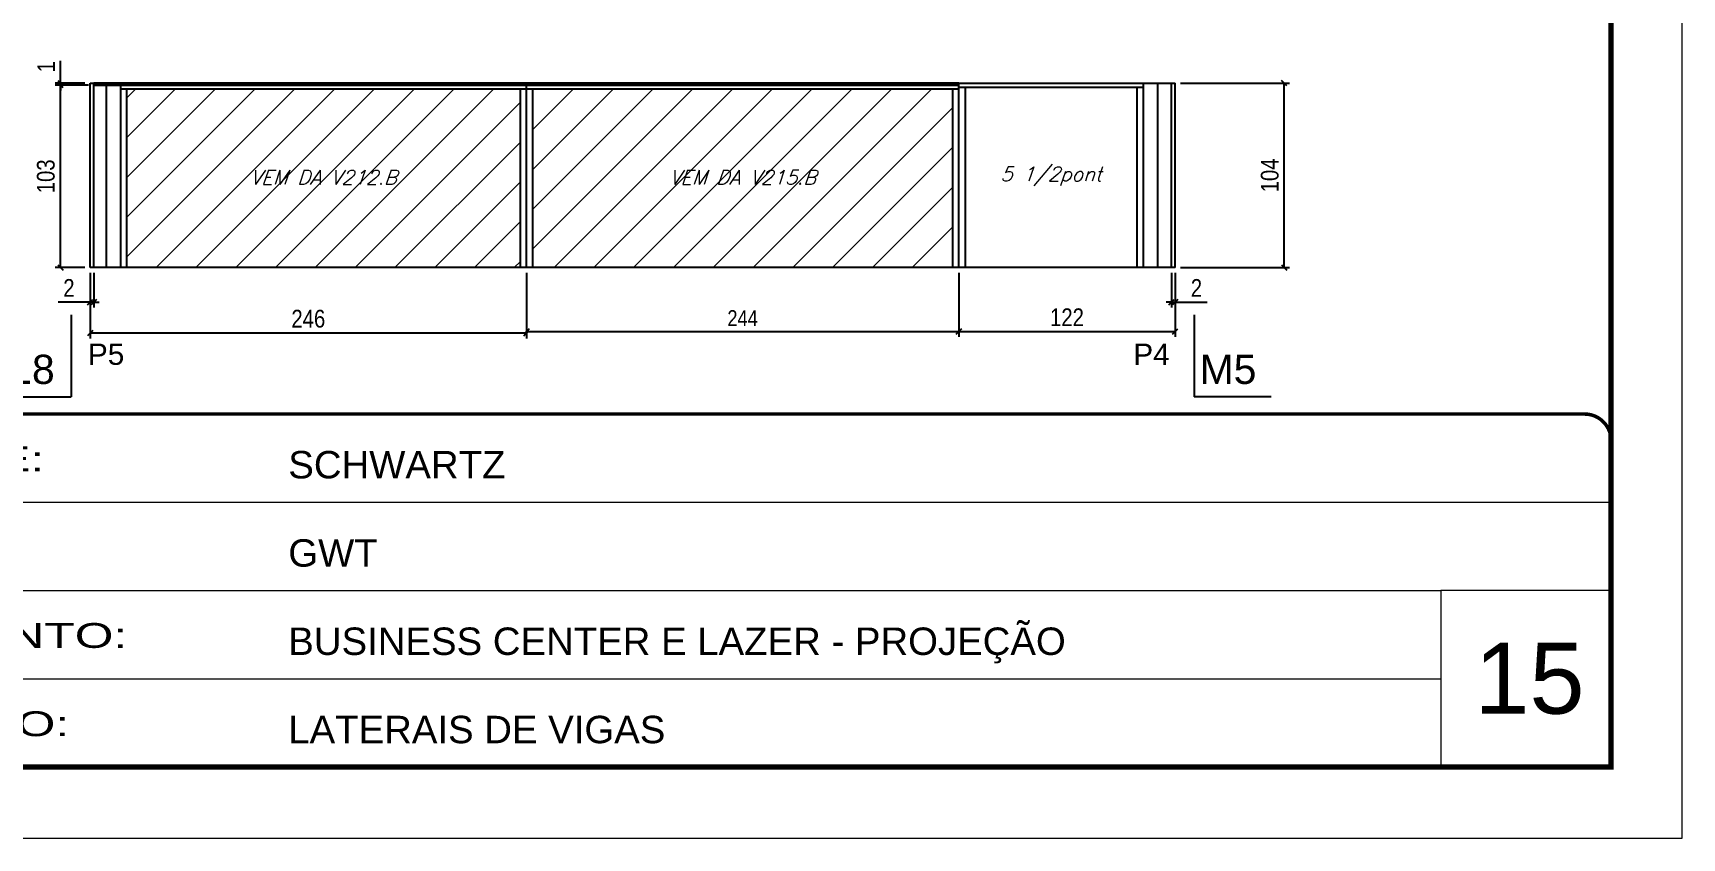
# Model space of a CAD drawing. Extents: x 13154 to 22413, y 1253 to 30260.
# Drawn here: x 16893 to 17823, y 25373 to 25828 of the extents above; entities that cross this region are included whole.
import ezdxf

# ---------------------------------------------------------------- set-up
doc = ezdxf.new("R2010")
doc.units = 0
doc.linetypes.add('CONTINUO', pattern=[0])
doc.linetypes.add('DASHED', pattern=[0.75, 0.5, -0.25])
for name, color, linetype in [('5', 5, 'Continuous'), ('COTA', 241, 'Continuous'), ('NOMENCLATURA', 7, 'Continuous'), ('Painéis', 200, 'Continuous'), ('SARR_2.2x7', 40, 'Continuous'), ('SARR_3.5x7', 81, 'Continuous'), ('texto', 7, 'Continuous')]:
    doc.layers.add(name, color=color, linetype=linetype)
for name, color, linetype, lineweight in [('CARIMBO', 255, 'Continuous', 9), ('Folhas', 255, 'Continuous', 9), ('Hachura', 251, 'Continuous', 9), ('SARRAFO DE PRESSAO', 251, 'DASHED', 9)]:
    doc.layers.add(name, color=color, linetype=linetype, lineweight=lineweight)
doc.styles.add('ARIAL', font='arial.ttf')
doc.styles.add('COTA TECNICA', font='techl___.ttf', dxfattribs={"height": 10})
doc.styles.add('COTA TECNICA-50', font='techl___.ttf', dxfattribs={"height": 9})
doc.styles.add('Romans', font='romans.shx')
doc.styles.get("Standard").update_dxf_attribs({"font": 'arial.ttf'})
doc.styles.add('Tecnologia', font='')
doc.styles.get('Tecnologia').set_extended_font_data('Forgotten Futurist')
doc.dimstyles.new('COTA PAINEL-50', dxfattribs={"dimtxt": 9, "dimasz": 3, "dimexe": 3, "dimexo": 3, "dimgap": 3, "dimtad": 1, "dimdec": 1, "dimzin": 12, "dimdsep": 46, "dimtxsty": 'COTA TECNICA-50', "dimblk1": 'OBLIQUE', "dimblk2": 'OBLIQUE', "dimsah": 1, "dimcen": 0.9, "dimclrd": 4, "dimclre": 4, "dimclrt": 240, "dimadec": 1, "dimazin": 3, "dimtfac": 1, "dimtdec": 1, "dimtmove": 0, "dimatfit": 3, "dimfxl": 1, "dimtolj": 1, "dimtzin": 12, "dimarcsym": 0})
doc.dimstyles.new('PAINEL', dxfattribs={"dimtxt": 10, "dimasz": 3, "dimexe": 3, "dimexo": 3, "dimgap": 3, "dimtad": 1, "dimdec": 1, "dimzin": 12, "dimdsep": 46, "dimtxsty": 'COTA TECNICA', "dimblk1": 'OBLIQUE', "dimblk2": 'OBLIQUE', "dimsah": 1, "dimcen": 0.9, "dimclrd": 4, "dimclre": 4, "dimclrt": 240, "dimadec": 1, "dimazin": 3, "dimtfac": 1, "dimtdec": 1, "dimtmove": 0, "dimatfit": 3, "dimfxl": 1, "dimtolj": 1, "dimtzin": 12, "dimarcsym": 0})

# ---------------------------------------------------------------- blocks, each defined once
blk = doc.blocks.new('9999999999')
at = {"color": 30, "linetype": 'CONTINUO'}
for p, q in [((98564.56, 34379.64), (99583.98, 34379.64)), ((98564.56, 34329.83), (99487.98, 34329.83)), ((99583.98, 34329.83), (99487.98, 34329.83)), ((99487.98, 34329.83), (99487.98, 34230.21)), ((98564.56, 34280.02), (99487.98, 34280.02))]:
    blk.add_line(p, q, dxfattribs=at)
at = {"color": 30, "linetype": 'CONTINUO', "const_width": 2}
blk.add_lwpolyline([(99583.98, 34230.21), (99583.98, 34414.45, 0.414214), (99568.98, 34429.45), (98228.98, 34429.45, 0.414214), (98213.98, 34414.45), (98213.98, 34245.21, 0.414214), (98228.98, 34230.21), (99583.98, 34230.21)], format="xyb", dxfattribs=at)
at = {"layer": 'Folhas'}
blk.add_lwpolyline([(98138.98, 34190.21), (99623.98, 34190.21), (99623.98, 35240.21), (98138.98, 35240.21)], close=True, dxfattribs=at)
at = {"layer": 'Folhas', "color": 30, "const_width": 3}
blk.add_lwpolyline([(98213.98, 34230.21), (99583.98, 34230.21), (99583.98, 35200.21), (98213.98, 35200.21)], close=True, dxfattribs=at)
at = {"color": 7, "linetype": 'Continuous', "ltscale": 5, "style": 'ARIAL'}
for s, height, p in [('SCHWARTZ', 15.483, (98837.68, 34393.13)), ('GWT', 15.483, (98837.68, 34343.32)), ('BUSINESS CENTER E LAZER - PROJEÇÃO', 15.4829, (98837.68, 34293.51)), ('LATERAIS DE VIGAS', 15.4829, (98837.68, 34243.7))]:
    blk.add_text(s, height=height, dxfattribs=at).set_placement(p)
at = {"layer": 'Folhas', "color": 7, "style": 'Tecnologia', "width": 1.5}
for s, p in [('CLIENTE:', (98573.65, 34397.17)), ('PAVIMENTO:', (98573.65, 34297.5)), ('PROJETO:', (98573.65, 34247.69))]:
    blk.add_text(s, height=14, dxfattribs=at).set_placement(p)
blk = doc.blocks.new('_Oblique')
at = {"color": 0, "linetype": 'ByBlock', "lineweight": -2}
blk.add_line((-0.5, -0.5), (0.5, 0.5), dxfattribs=at)
blk = doc.blocks.new('*D199')
at = {"layer": 'COTA', "color": 4, "linetype": 'ByBlock', "lineweight": -2, "transparency": 16777216}
for p, q in [((17170.89, 25692.32), (17170.89, 25656.24)), ((17414.89, 25692.32), (17414.89, 25656.24)), ((17170.89, 25659.24), (17414.89, 25659.24))]:
    blk.add_line(p, q, dxfattribs=at)
at = {"layer": 'Defpoints', "color": 0, "linetype": 'ByBlock', "transparency": 16777216}
for p in [(17170.89, 25695.32), (17414.89, 25695.32), (17414.89, 25659.24)]:
    blk.add_point(p, dxfattribs=at)
at = {"layer": 'COTA', "color": 4, "linetype": 'ByBlock', "lineweight": -2, "transparency": 16777216, "xscale": 3, "yscale": 3, "zscale": 3, "rotation": 180}
blk.add_blockref('_Oblique', (17170.89, 25659.24), dxfattribs=at)
at = {"layer": 'COTA', "color": 4, "linetype": 'ByBlock', "lineweight": -2, "transparency": 16777216, "xscale": 3, "yscale": 3, "zscale": 3}
blk.add_blockref('_Oblique', (17414.89, 25659.24), dxfattribs=at)
at = {"layer": 'COTA', "color": 240, "linetype": 'ByBlock', "transparency": 16777216, "insert": (17292.89, 25666.8), "char_height": 9, "attachment_point": 5, "style": 'COTA TECNICA-50'}
blk.add_mtext('\\A1;244', dxfattribs=at)
blk = doc.blocks.new('*D1197')
at = {"layer": 'COTA', "color": 4, "linetype": 'ByBlock', "lineweight": -2, "transparency": 16777216}
for p, q in [((16924.89, 25692.32), (16924.89, 25655.34)), ((17170.89, 25692.32), (17170.89, 25655.34)), ((17170.89, 25658.34), (16924.89, 25658.34))]:
    blk.add_line(p, q, dxfattribs=at)
at = {"layer": 'Defpoints', "color": 0, "linetype": 'ByBlock', "transparency": 16777216}
for p in [(16924.89, 25695.32), (17170.89, 25695.32), (16924.89, 25658.34)]:
    blk.add_point(p, dxfattribs=at)
at = {"layer": 'COTA', "color": 4, "linetype": 'ByBlock', "lineweight": -2, "transparency": 16777216, "xscale": 3, "yscale": 3, "zscale": 3, "rotation": 180}
blk.add_blockref('_Oblique', (16924.89, 25658.34), dxfattribs=at)
at = {"layer": 'COTA', "color": 4, "linetype": 'ByBlock', "lineweight": -2, "transparency": 16777216, "xscale": 3, "yscale": 3, "zscale": 3}
blk.add_blockref('_Oblique', (17170.89, 25658.34), dxfattribs=at)
at = {"layer": 'COTA', "color": 240, "linetype": 'ByBlock', "transparency": 16777216, "insert": (17047.89, 25666.44), "char_height": 10, "attachment_point": 5, "style": 'COTA TECNICA'}
blk.add_mtext('\\A1;246', dxfattribs=at)
blk = doc.blocks.new('*D1198')
at = {"layer": 'COTA', "color": 4, "linetype": 'ByBlock', "lineweight": -2, "transparency": 16777216}
for p, q in [((17414.89, 25692.32), (17414.89, 25656.24)), ((17536.89, 25692.32), (17536.89, 25656.24)), ((17414.89, 25659.24), (17536.89, 25659.24))]:
    blk.add_line(p, q, dxfattribs=at)
at = {"layer": 'Defpoints', "color": 0, "linetype": 'ByBlock', "transparency": 16777216}
for p in [(17414.89, 25695.32), (17536.89, 25695.32), (17536.89, 25659.24)]:
    blk.add_point(p, dxfattribs=at)
at = {"layer": 'COTA', "color": 4, "linetype": 'ByBlock', "lineweight": -2, "transparency": 16777216, "xscale": 3, "yscale": 3, "zscale": 3, "rotation": 180}
blk.add_blockref('_Oblique', (17414.89, 25659.24), dxfattribs=at)
at = {"layer": 'COTA', "color": 4, "linetype": 'ByBlock', "lineweight": -2, "transparency": 16777216, "xscale": 3, "yscale": 3, "zscale": 3}
blk.add_blockref('_Oblique', (17536.89, 25659.24), dxfattribs=at)
at = {"layer": 'COTA', "color": 240, "linetype": 'ByBlock', "transparency": 16777216, "insert": (17475.89, 25667.29), "char_height": 10, "attachment_point": 5, "style": 'COTA TECNICA'}
blk.add_mtext('\\A1;122', dxfattribs=at)
blk = doc.blocks.new('*D1199')
at = {"layer": 'COTA', "color": 4, "linetype": 'ByBlock', "lineweight": -2, "transparency": 16777216}
for p, q in [((17539.89, 25799.32), (17601.44, 25799.32)), ((17598.44, 25695.32), (17598.44, 25799.32)), ((17539.89, 25695.32), (17601.44, 25695.32))]:
    blk.add_line(p, q, dxfattribs=at)
at = {"layer": 'Defpoints', "color": 0, "linetype": 'ByBlock', "transparency": 16777216}
for p in [(17536.89, 25799.32), (17598.44, 25799.32), (17536.89, 25695.32)]:
    blk.add_point(p, dxfattribs=at)
at = {"layer": 'COTA', "color": 4, "linetype": 'ByBlock', "lineweight": -2, "transparency": 16777216, "xscale": 3, "yscale": 3, "zscale": 3}
for p, rotation in [((17598.44, 25799.32), 90), ((17598.44, 25695.32), 270)]:
    blk.add_blockref('_Oblique', p, dxfattribs=dict(at, rotation=rotation))
at = {"layer": 'COTA', "color": 240, "linetype": 'ByBlock', "transparency": 16777216, "insert": (17590.34, 25747.32), "char_height": 10, "attachment_point": 5, "rotation": 90, "style": 'COTA TECNICA'}
blk.add_mtext('\\A1;104', dxfattribs=at)
blk = doc.blocks.new('*D1200')
at = {"layer": 'COTA', "color": 4, "linetype": 'ByBlock', "lineweight": -2, "transparency": 16777216}
for p, q in [((16924.89, 25692.32), (16924.89, 25672.84)), ((16926.89, 25692.32), (16926.89, 25672.84)), ((16924.89, 25675.84), (16906.77, 25675.84)), ((16926.89, 25675.84), (16924.89, 25675.84)), ((16926.89, 25675.84), (16929.89, 25675.84))]:
    blk.add_line(p, q, dxfattribs=at)
at = {"layer": 'Defpoints', "color": 0, "linetype": 'ByBlock', "transparency": 16777216}
for p in [(16924.89, 25695.32), (16926.89, 25695.32), (16924.89, 25675.84)]:
    blk.add_point(p, dxfattribs=at)
at = {"layer": 'COTA', "color": 4, "linetype": 'ByBlock', "lineweight": -2, "transparency": 16777216, "xscale": 3, "yscale": 3, "zscale": 3}
blk.add_blockref('_Oblique', (16924.89, 25675.84), dxfattribs=at)
at = {"layer": 'COTA', "color": 4, "linetype": 'ByBlock', "lineweight": -2, "transparency": 16777216, "xscale": 3, "yscale": 3, "zscale": 3, "rotation": 180}
blk.add_blockref('_Oblique', (16926.89, 25675.84), dxfattribs=at)
at = {"layer": 'COTA', "color": 240, "linetype": 'ByBlock', "transparency": 16777216, "insert": (16912.83, 25683.84), "char_height": 10, "attachment_point": 5, "style": 'COTA TECNICA'}
blk.add_mtext('\\A1;2', dxfattribs=at)
blk = doc.blocks.new('*D200')
at = {"layer": 'COTA', "color": 4, "linetype": 'ByBlock', "lineweight": -2, "transparency": 16777216}
for p, q in [((17534.89, 25692.32), (17534.89, 25672.84)), ((17536.89, 25692.32), (17536.89, 25672.84)), ((17534.89, 25675.84), (17531.89, 25675.84)), ((17534.89, 25675.84), (17536.89, 25675.84)), ((17536.89, 25675.84), (17555, 25675.84))]:
    blk.add_line(p, q, dxfattribs=at)
at = {"layer": 'Defpoints', "color": 0, "linetype": 'ByBlock', "transparency": 16777216}
for p in [(17534.89, 25695.32), (17536.89, 25695.32), (17536.89, 25675.84)]:
    blk.add_point(p, dxfattribs=at)
at = {"layer": 'COTA', "color": 4, "linetype": 'ByBlock', "lineweight": -2, "transparency": 16777216, "xscale": 3, "yscale": 3, "zscale": 3}
blk.add_blockref('_Oblique', (17534.89, 25675.84), dxfattribs=at)
at = {"layer": 'COTA', "color": 4, "linetype": 'ByBlock', "lineweight": -2, "transparency": 16777216, "xscale": 3, "yscale": 3, "zscale": 3, "rotation": 180}
blk.add_blockref('_Oblique', (17536.89, 25675.84), dxfattribs=at)
at = {"layer": 'COTA', "color": 240, "linetype": 'ByBlock', "transparency": 16777216, "insert": (17548.94, 25683.84), "char_height": 10, "attachment_point": 5, "style": 'COTA TECNICA'}
blk.add_mtext('\\A1;2', dxfattribs=at)
blk = doc.blocks.new('*D3228')
at = {"layer": 'COTA', "color": 4, "lineweight": -2, "transparency": 16777216}
for p, q in [((16923.89, 25798.32), (16905.05, 25798.32)), ((16908.05, 25695.32), (16908.05, 25798.32)), ((16921.89, 25695.32), (16905.05, 25695.32))]:
    blk.add_line(p, q, dxfattribs=at)
at = {"layer": 'Defpoints', "color": 0, "transparency": 16777216}
for p in [(16908.05, 25798.32), (16926.89, 25798.32), (16924.89, 25695.32)]:
    blk.add_point(p, dxfattribs=at)
at = {"layer": 'COTA', "color": 4, "lineweight": -2, "transparency": 16777216, "xscale": 3, "yscale": 3, "zscale": 3}
for p, rotation in [((16908.05, 25798.32), 90), ((16908.05, 25695.32), 270)]:
    blk.add_blockref('_Oblique', p, dxfattribs=dict(at, rotation=rotation))
at = {"layer": 'COTA', "color": 240, "transparency": 16777216, "insert": (16899.83, 25746.82), "char_height": 10, "attachment_point": 5, "rotation": 90, "style": 'COTA TECNICA'}
blk.add_mtext('\\A1;103', dxfattribs=at)
blk = doc.blocks.new('*D3229')
at = {"layer": 'COTA', "color": 4, "lineweight": -2, "transparency": 16777216}
for p, q in [((16908.05, 25799.32), (16908.05, 25811.91)), ((16921.89, 25799.32), (16905.05, 25799.32)), ((16923.89, 25798.32), (16905.05, 25798.32)), ((16908.05, 25798.32), (16908.05, 25799.32)), ((16908.05, 25798.32), (16908.05, 25795.32))]:
    blk.add_line(p, q, dxfattribs=at)
at = {"layer": 'Defpoints', "color": 0, "transparency": 16777216}
for p in [(16908.05, 25799.32), (16924.89, 25799.32), (16926.89, 25798.32)]:
    blk.add_point(p, dxfattribs=at)
at = {"layer": 'COTA', "color": 4, "lineweight": -2, "transparency": 16777216, "xscale": 3, "yscale": 3, "zscale": 3}
for p, rotation in [((16908.05, 25799.32), 270), ((16908.05, 25798.32), 90)]:
    blk.add_blockref('_Oblique', p, dxfattribs=dict(at, rotation=rotation))
at = {"layer": 'COTA', "color": 240, "transparency": 16777216, "insert": (16899.99, 25808.62), "char_height": 10, "attachment_point": 5, "rotation": 90, "style": 'COTA TECNICA'}
blk.add_mtext('\\A1;1', dxfattribs=at)

msp = doc.modelspace()

# ---------------------------------------------------------------- hatches: boundary and pattern name
at = {"layer": 'Hachura', "linetype": 'ByBlock'}
h = msp.add_hatch(dxfattribs=at)
h.set_pattern_fill('ANSI31', color=256, scale=5)
h.paths.add_polyline_path([(17411.39, 25695.32), (17411.39, 25796.12), (17174.39, 25796.12), (17174.39, 25695.32)])
h.paths.add_polyline_path([(17167.39, 25796.12), (16945.39, 25796.12), (16945.39, 25695.32), (17167.39, 25695.32)])

# ---------------------------------------------------------------- linework, layer by layer
at = {"layer": 'NOMENCLATURA', "linetype": 'Continuous'}
for p, q in [((16914.07, 25668.61), (16914.07, 25622.47)), ((17547.7, 25668.61), (17547.7, 25622.47)), ((16853.9, 25622.47), (16914.07, 25622.47)), ((17591.14, 25622.47), (17547.7, 25622.47))]:
    msp.add_line(p, q, dxfattribs=at)
at = {"layer": 'Painéis', "linetype": 'Continuous'}
for p, q in [((16924.89, 25695.32), (16924.89, 25799.32)), ((16924.89, 25799.32), (17536.89, 25799.32)), ((16926.89, 25695.32), (16926.89, 25799.32)), ((17170.89, 25695.32), (17170.89, 25799.32)), ((17414.89, 25695.32), (17414.89, 25799.32)), ((17534.89, 25695.32), (17534.89, 25799.32)), ((17536.89, 25695.32), (17536.89, 25799.32)), ((17536.89, 25695.32), (16924.89, 25695.32))]:
    msp.add_line(p, q, dxfattribs=at)
msp.add_lwpolyline([(16926.89, 25798.32), (17414.89, 25798.32), (17414.89, 25799.32), (16926.89, 25799.32)], close=True, dxfattribs=at)
at = {"layer": 'SARR_2.2x7', "linetype": 'Continuous'}
for p, q in [((16933.89, 25798.32), (16933.89, 25695.32)), ((17526.89, 25799.32), (17526.89, 25695.32)), ((16941.89, 25796.12), (17170.89, 25796.12)), ((17170.89, 25796.12), (17414.89, 25796.12)), ((17414.89, 25797.12), (17518.89, 25797.12))]:
    msp.add_line(p, q, dxfattribs=at)
at = {"layer": 'SARR_3.5x7'}
for p, q in [((16941.89, 25798.32), (16941.89, 25695.32)), ((17518.89, 25799.32), (17518.89, 25695.32)), ((16945.39, 25796.12), (16945.39, 25695.32)), ((17167.39, 25796.12), (17167.39, 25695.32)), ((17174.39, 25796.12), (17174.39, 25695.32)), ((17411.39, 25796.12), (17411.39, 25695.32)), ((17418.39, 25797.12), (17418.39, 25695.32)), ((17515.39, 25797.12), (17515.39, 25695.32))]:
    msp.add_line(p, q, dxfattribs=at)

# ---------------------------------------------------------------- block references
at = {"layer": 'SARRAFO DE PRESSAO', "color": 6, "linetype": 'ByBlock'}
msp.add_blockref('9999999999', (-81801.1, -8816.76), dxfattribs=at)

# ---------------------------------------------------------------- texts
at = {"layer": '5', "linetype": 'Continuous'}
for s, p in [('P5', (16923.56, 25640.44)), ('P4', (17513.33, 25640.44))]:
    msp.add_text(s, height=12, rotation=359.99996, dxfattribs=at).set_placement(p)
at = {"layer": 'CARIMBO', "style": 'ARIAL'}
msp.add_text('15', height=40, dxfattribs=at).set_placement((17705.74, 25443.59))
at = {"layer": 'NOMENCLATURA', "linetype": 'Continuous'}
for s, p in [('M18', (16859.97, 25629.66)), ('M5', (17550.73, 25629.66))]:
    msp.add_text(s, height=16.5, dxfattribs=at).set_placement(p)
at = {"layer": 'texto', "color": 2, "char_height": 8, "attachment_point": 5, "style": 'Romans'}
for s, insert in [('{\\Q19;\\C256;5 1/2pont}', (17466.89, 25746.82)), ('{\\Q19;\\C256;VEM DA V212.B}', (17056.39, 25746.22)), ('{\\Q19;\\C256;VEM DA V215.B}', (17292.89, 25746.22))]:
    msp.add_mtext(s, dxfattribs=dict(at, insert=insert))

# ---------------------------------------------------------------- dimensions: what is measured, and where the dimension line sits
at = {"layer": 'COTA'}
for base, p1, p2, picture, middle in [((16908.05, 25799.32), (16926.89, 25798.32), (16924.89, 25799.32), '*D3229', (16899.99, 25808.62)), ((16908.05, 25798.32), (16924.89, 25695.32), (16926.89, 25798.32), '*D3228', (16899.83, 25746.82))]:
    dim = msp.add_linear_dim(base=base, p1=p1, p2=p2, angle=90, dimstyle='PAINEL', dxfattribs=at)
    dim.commit()
    dim.dimension.update_dxf_attribs({"geometry": picture, "text_midpoint": middle})
at = {"layer": 'COTA', "linetype": 'ByBlock'}
for base, p1, p2, angle, picture, middle in [((17598.44, 25799.32), (17536.89, 25695.32), (17536.89, 25799.32), 90, '*D1199', (17590.34, 25747.32)), ((16924.89, 25658.34), (17170.89, 25695.32), (16924.89, 25695.32), 180, '*D1197', (17047.89, 25666.44)), ((17536.89, 25675.84), (17534.89, 25695.32), (17536.89, 25695.32), 180, '*D200', (17548.94, 25683.84))]:
    dim = msp.add_linear_dim(base=base, p1=p1, p2=p2, angle=angle, dimstyle='PAINEL', dxfattribs=at)
    dim.commit()
    dim.dimension.update_dxf_attribs({"geometry": picture, "text_midpoint": middle})
for base, p1, p2, picture, middle in [((16924.89, 25675.84), (16926.89, 25695.32), (16924.89, 25695.32), '*D1200', (16912.83, 25683.84)), ((17536.89, 25659.24), (17414.89, 25695.32), (17536.89, 25695.32), '*D1198', (17475.89, 25667.29))]:
    dim = msp.add_linear_dim(base=base, p1=p1, p2=p2, dimstyle='PAINEL', dxfattribs=at)
    dim.commit()
    dim.dimension.update_dxf_attribs({"geometry": picture, "text_midpoint": middle})
dim = msp.add_linear_dim(base=(17414.89, 25659.24), p1=(17170.89, 25695.32), p2=(17414.89, 25695.32), angle=180, dimstyle='COTA PAINEL-50', override={"dimarcsym": 1}, dxfattribs=at)
dim.commit()
dim.dimension.update_dxf_attribs({"geometry": '*D199', "text_midpoint": (17292.89, 25666.8)})

doc.saveas('drawing.dxf')
